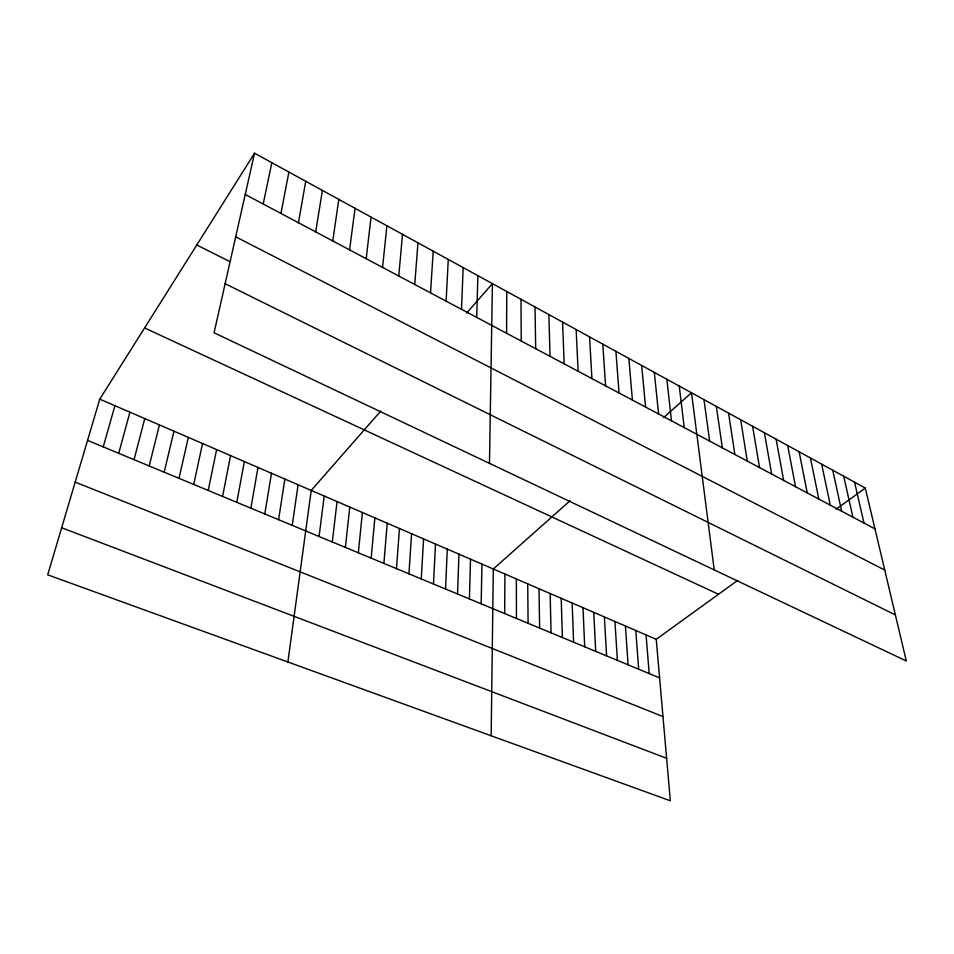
<?xml version="1.0" encoding="UTF-8"?>
<svg xmlns="http://www.w3.org/2000/svg" width="954" height="954" viewBox="0 0 954 954"><rect width="100%" height="100%" fill="white"/><g stroke="black" fill="none" stroke-linecap="round" stroke-linejoin="round"><path stroke-width="1.43" d="M504.678 613.565L504.893 573.998M506.574 333.244L506.789 291.507M491.167 735.772L493.313 569.001L569.991 500.826M489.474 463.346L492.419 283.636L466.613 313.079M481.162 603.799L481.961 564.1M476.714 317.396L477.882 275.658M469.416 598.921L470.513 559.163M457.55 593.996L458.946 554.167M461.509 309.323L463.167 267.597M445.566 589.023L447.271 549.134M433.474 584.003L435.489 544.042M446.114 301.142L448.285 259.428M421.251 578.923L423.6 538.915M430.528 292.866L433.211 251.164M408.92 573.807L411.591 533.727M396.47 568.632L399.464 528.504M414.751 284.483L417.959 242.805M383.89 563.409L387.229 523.221M371.178 558.138L374.862 517.879M398.76 276.004L402.516 234.338M358.346 552.807L362.389 512.501M382.578 267.406L386.895 225.776M345.384 547.429L349.784 507.063M332.302 541.991L337.06 501.565M366.181 258.701L371.058 217.095M319.077 536.494L324.205 496.02M349.569 249.876L355.043 208.306M287.881 661.993L311.231 490.416L380.765 411.055M292.21 525.344L298.113 484.763M332.755 240.945L338.813 199.41M278.58 519.68L284.876 479.051M315.702 231.894L322.392 190.406M264.795 513.956L271.496 473.267M250.878 508.184L257.985 467.448M298.435 222.723L305.745 181.284M236.807 502.341L244.343 461.557M280.941 213.434L288.895 172.042M222.592 496.438L230.546 455.607M208.222 490.463L216.618 449.584M263.209 204.013L271.83 162.681M193.71 484.441L202.546 443.515M179.03 478.348L188.32 437.373M254.539 153.2L214.078 332.779L906.3 660.979L865.302 488.078L254.539 153.2L99.776 399.166L47.7 574.833L670.34 800.8L656.233 639.311L737.692 580.39M164.195 472.182L173.95 431.172M149.206 465.957L159.425 424.912M134.049 459.661L144.758 418.579M118.725 453.305L129.923 412.176M103.235 446.866L114.933 405.7M663.59 417.613L691.507 392.786L714.224 569.908M836.145 509.174L865.302 488.078M61.652 527.753L666.631 758.299M75.187 482.116L662.982 716.561M87.565 440.366L659.608 677.9M99.776 399.166L656.233 639.311M144.591 327.949L718.505 594.27M225.132 283.72L895.377 614.925M196.786 244.975L229.664 261.515M235.698 236.819L884.752 570.087M245.238 194.473L874.985 528.898M854.557 482.187L863.99 523.054M843.706 476.237L852.888 517.163M832.735 470.227L841.655 511.201M821.644 464.145L830.302 505.167M810.447 458.003L818.83 499.073M799.118 451.791L807.239 492.92M787.682 445.518L795.505 486.695M776.103 439.174L783.651 480.399M764.416 432.77L771.667 474.031M752.599 426.283L759.539 467.591M740.65 419.736L747.28 461.08M728.57 413.106L734.878 454.498M716.347 406.416L722.345 447.831M703.992 399.643L709.657 441.106M679.248 386.072L684.233 427.595M666.858 379.275L671.497 420.833M654.325 372.406L658.618 413.988M641.66 365.465L645.584 407.072M628.853 358.442L632.407 400.072M646.049 634.923L649.197 673.584M615.902 351.334L619.063 392.988M635.781 630.487L638.691 669.219M625.419 626.015L628.09 664.819M602.797 344.156L605.575 385.833M614.948 621.495L617.393 660.371M589.548 336.893L591.933 378.583M604.395 616.94L606.601 655.887M593.746 612.349L595.701 651.367M576.144 329.547L578.124 371.249M583.001 607.71L584.695 646.8M562.598 322.106L564.148 363.832M572.15 603.023L573.592 642.185M561.202 598.301L562.371 637.522M548.884 314.593L550.017 356.319M550.148 593.531L551.054 632.824M535.015 306.985L535.707 348.723M538.998 588.713L539.63 628.078M527.729 583.86L528.087 623.296M520.979 299.294L521.23 341.031M516.364 578.947L516.448 618.454"/></g></svg>
